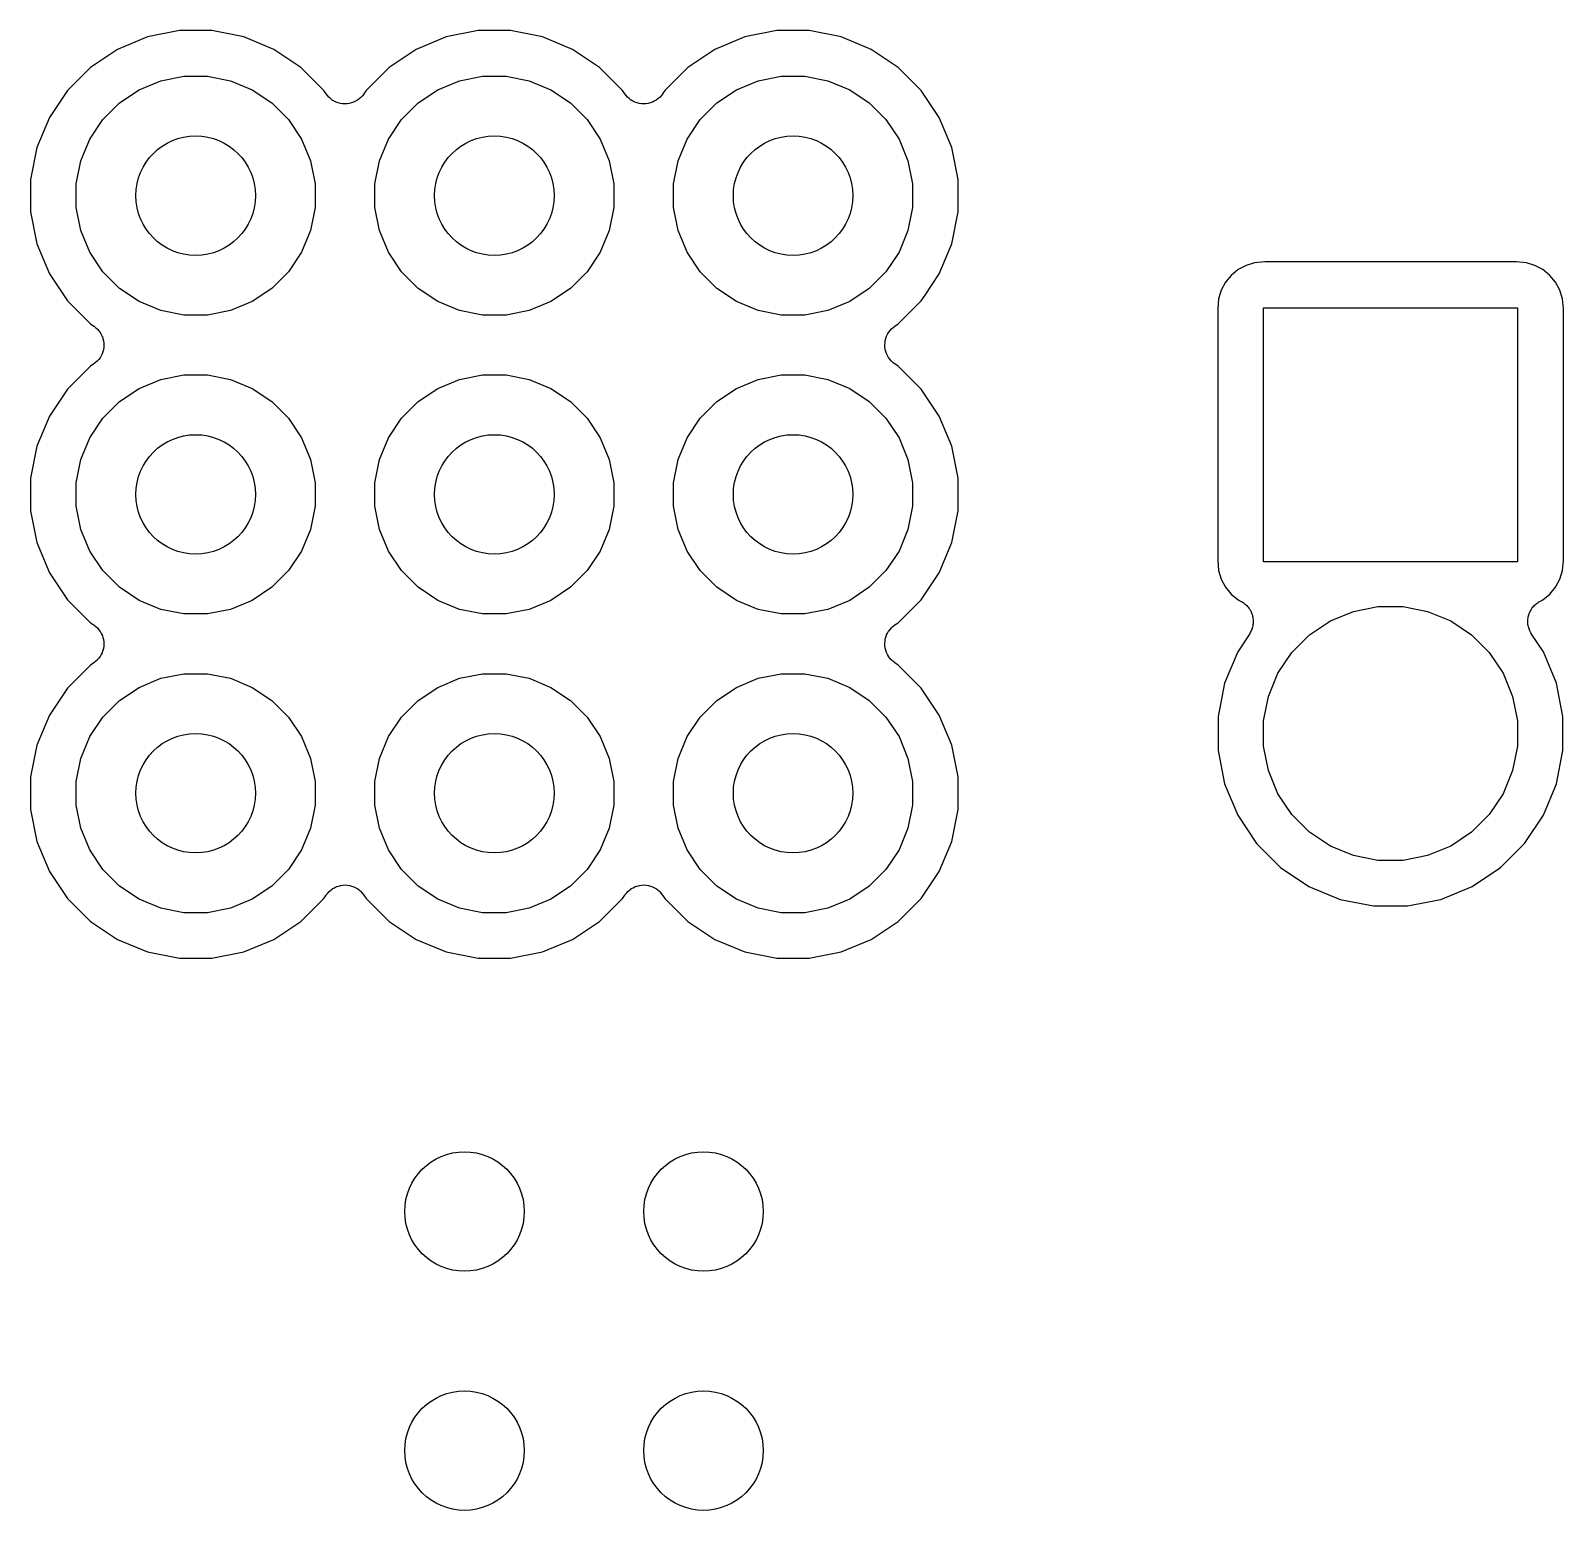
# Model space of a CAD drawing. Extents: x 0.48 to 2.43, y -7.79 to -4.85.
# Drawn here: x 0.9783 to 1.1803, y -6.6811 to -6.4861 of the extents above; entities that cross this region are included whole.
import ezdxf

# ---------------------------------------------------------------- set-up
doc = ezdxf.new("R2010")
doc.units = 0
doc.header["$MEASUREMENT"] = 0
doc.layers.add('BLACK', color=7, linetype='CONTINUOUS')

msp = doc.modelspace()

# ---------------------------------------------------------------- linework, layer by layer
at = {"layer": 'BLACK', "linetype": 'CONTINUOUS'}
for p, q in [((0.997858, -6.48613), (0.993656, -6.48696)), ((1.00214, -6.48613), (0.997858, -6.48613)), ((1.00634, -6.48696), (1.00214, -6.48613)), ((1.03723, -6.48613), (1.03303, -6.48696)), ((1.04151, -6.48613), (1.03723, -6.48613)), ((1.04571, -6.48696), (1.04151, -6.48613)), ((1.0766, -6.48613), (1.0724, -6.48696)), ((1.08088, -6.48613), (1.0766, -6.48613)), ((1.08508, -6.48696), (1.08088, -6.48613)), ((0.993656, -6.48696), (0.989698, -6.4886)), ((1.0103, -6.4886), (1.00634, -6.48696)), ((1.03303, -6.48696), (1.02907, -6.4886)), ((1.04967, -6.4886), (1.04571, -6.48696)), ((1.0724, -6.48696), (1.06844, -6.4886)), ((1.08904, -6.4886), (1.08508, -6.48696)), ((0.989698, -6.4886), (0.986136, -6.49098)), ((1.01386, -6.49098), (1.0103, -6.4886)), ((1.02907, -6.4886), (1.02551, -6.49098)), ((1.05323, -6.49098), (1.04967, -6.4886)), ((1.06844, -6.4886), (1.06488, -6.49098)), ((1.0926, -6.49098), (1.08904, -6.4886)), ((0.986136, -6.49098), (0.983107, -6.49401)), ((0.995406, -6.49273), (0.998449, -6.49213)), ((0.998449, -6.49213), (1.00155, -6.49213)), ((1.00155, -6.49213), (1.00459, -6.49273)), ((1.01689, -6.49401), (1.01386, -6.49098)), ((1.02551, -6.49098), (1.02248, -6.49401)), ((1.03478, -6.49273), (1.03782, -6.49213)), ((1.03782, -6.49213), (1.04092, -6.49213)), ((1.04092, -6.49213), (1.04396, -6.49273)), ((1.05626, -6.49401), (1.05323, -6.49098)), ((1.06488, -6.49098), (1.06185, -6.49401)), ((1.07415, -6.49273), (1.07719, -6.49213)), ((1.07719, -6.49213), (1.08029, -6.49213)), ((1.08029, -6.49213), (1.08333, -6.49273)), ((1.09563, -6.49401), (1.0926, -6.49098)), ((0.983107, -6.49401), (0.980727, -6.49757)), ((0.989961, -6.49564), (0.992541, -6.49392)), ((0.992541, -6.49392), (0.995406, -6.49273)), ((1.00459, -6.49273), (1.00746, -6.49392)), ((1.00746, -6.49392), (1.01004, -6.49564)), ((1.01719, -6.49446), (1.01689, -6.49401)), ((1.01737, -6.49468), (1.01719, -6.49446)), ((1.02216, -6.49449), (1.02197, -6.49472)), ((1.02218, -6.49446), (1.02216, -6.49448)), ((1.02216, -6.49448), (1.02216, -6.49448)), ((1.02216, -6.49448), (1.02216, -6.49448)), ((1.02216, -6.49448), (1.02216, -6.49449)), ((1.02248, -6.49401), (1.02218, -6.49446)), ((1.02933, -6.49564), (1.03191, -6.49392)), ((1.03191, -6.49392), (1.03478, -6.49273)), ((1.04396, -6.49273), (1.04683, -6.49392)), ((1.04683, -6.49392), (1.04941, -6.49564)), ((1.05656, -6.49446), (1.05626, -6.49401)), ((1.05674, -6.49468), (1.05656, -6.49446)), ((1.06153, -6.49449), (1.06134, -6.49472)), ((1.06155, -6.49446), (1.06153, -6.49448)), ((1.06153, -6.49448), (1.06153, -6.49448)), ((1.06153, -6.49448), (1.06153, -6.49448)), ((1.06153, -6.49448), (1.06153, -6.49449)), ((1.06185, -6.49401), (1.06155, -6.49446)), ((1.0687, -6.49564), (1.07128, -6.49392)), ((1.07128, -6.49392), (1.07415, -6.49273)), ((1.08333, -6.49273), (1.0862, -6.49392)), ((1.0862, -6.49392), (1.08878, -6.49564)), ((1.09801, -6.49757), (1.09563, -6.49401)), ((0.987768, -6.49784), (0.989961, -6.49564)), ((1.01004, -6.49564), (1.01223, -6.49784)), ((1.01755, -6.4949), (1.01737, -6.49468)), ((1.01756, -6.4949), (1.01755, -6.4949)), ((1.01756, -6.49491), (1.01756, -6.4949)), ((1.01778, -6.49509), (1.01756, -6.49491)), ((1.018, -6.49527), (1.01778, -6.49509)), ((1.01801, -6.49528), (1.018, -6.49527)), ((1.01826, -6.49541), (1.01801, -6.49528)), ((1.01801, -6.49528), (1.01801, -6.49528)), ((1.01852, -6.49555), (1.01826, -6.49541)), ((1.01853, -6.49556), (1.01852, -6.49555)), ((1.01852, -6.49555), (1.01852, -6.49555)), ((1.0188, -6.49564), (1.01853, -6.49556)), ((1.01907, -6.49573), (1.0188, -6.49564)), ((1.01908, -6.49573), (1.01907, -6.49573)), ((1.01909, -6.49573), (1.01908, -6.49573)), ((1.01937, -6.49576), (1.01909, -6.49573)), ((1.01966, -6.49579), (1.01937, -6.49576)), ((1.01967, -6.49579), (1.01966, -6.49579)), ((1.01966, -6.49579), (1.01966, -6.49579)), ((1.01996, -6.49576), (1.01967, -6.49579)), ((1.02024, -6.49574), (1.01996, -6.49576)), ((1.02025, -6.49574), (1.02024, -6.49574)), ((1.02053, -6.49565), (1.02025, -6.49573)), ((1.02025, -6.49573), (1.02025, -6.49574)), ((1.0208, -6.49557), (1.02053, -6.49565)), ((1.02081, -6.49557), (1.0208, -6.49557)), ((1.02082, -6.49557), (1.02081, -6.49557)), ((1.02107, -6.49544), (1.02082, -6.49557)), ((1.02132, -6.4953), (1.02107, -6.49544)), ((1.02133, -6.4953), (1.02132, -6.4953)), ((1.02155, -6.49512), (1.02133, -6.4953)), ((1.02133, -6.4953), (1.02133, -6.4953)), ((1.02178, -6.49494), (1.02155, -6.49512)), ((1.02179, -6.49493), (1.02178, -6.49493)), ((1.02178, -6.49493), (1.02178, -6.49494)), ((1.02197, -6.49472), (1.02179, -6.49493)), ((1.02714, -6.49784), (1.02933, -6.49564)), ((1.04941, -6.49564), (1.0516, -6.49784)), ((1.05692, -6.4949), (1.05674, -6.49468)), ((1.05693, -6.4949), (1.05692, -6.4949)), ((1.05693, -6.49491), (1.05693, -6.4949)), ((1.05715, -6.49509), (1.05693, -6.49491)), ((1.05737, -6.49527), (1.05715, -6.49509)), ((1.05738, -6.49528), (1.05737, -6.49527)), ((1.05763, -6.49541), (1.05738, -6.49528)), ((1.05738, -6.49528), (1.05738, -6.49528)), ((1.05789, -6.49555), (1.05763, -6.49541)), ((1.0579, -6.49556), (1.05789, -6.49555)), ((1.05789, -6.49555), (1.05789, -6.49555)), ((1.05817, -6.49564), (1.0579, -6.49556)), ((1.05844, -6.49573), (1.05817, -6.49564)), ((1.05845, -6.49573), (1.05844, -6.49573)), ((1.05846, -6.49573), (1.05845, -6.49573)), ((1.05874, -6.49576), (1.05846, -6.49573)), ((1.05903, -6.49579), (1.05874, -6.49576)), ((1.05904, -6.49579), (1.05903, -6.49579)), ((1.05903, -6.49579), (1.05903, -6.49579)), ((1.05933, -6.49576), (1.05904, -6.49579)), ((1.05961, -6.49574), (1.05933, -6.49576)), ((1.05962, -6.49574), (1.05961, -6.49574)), ((1.0599, -6.49565), (1.05962, -6.49573)), ((1.05962, -6.49573), (1.05962, -6.49574)), ((1.06017, -6.49557), (1.0599, -6.49565)), ((1.06018, -6.49557), (1.06017, -6.49557)), ((1.06019, -6.49557), (1.06018, -6.49557)), ((1.06044, -6.49544), (1.06019, -6.49557)), ((1.06069, -6.4953), (1.06044, -6.49544)), ((1.0607, -6.4953), (1.06069, -6.4953)), ((1.06092, -6.49512), (1.0607, -6.4953)), ((1.0607, -6.4953), (1.0607, -6.4953)), ((1.06115, -6.49494), (1.06092, -6.49512)), ((1.06116, -6.49493), (1.06115, -6.49493)), ((1.06115, -6.49493), (1.06115, -6.49494)), ((1.06134, -6.49472), (1.06116, -6.49493)), ((1.06651, -6.49784), (1.0687, -6.49564)), ((1.08878, -6.49564), (1.09097, -6.49784)), ((0.980727, -6.49757), (0.979088, -6.50153)), ((0.986044, -6.50041), (0.987768, -6.49784)), ((1.01223, -6.49784), (1.01396, -6.50041)), ((1.02541, -6.50041), (1.02714, -6.49784)), ((1.0516, -6.49784), (1.05333, -6.50041)), ((1.06478, -6.50041), (1.06651, -6.49784)), ((1.09097, -6.49784), (1.0927, -6.50041)), ((1.09965, -6.50153), (1.09801, -6.49757)), ((0.984857, -6.50328), (0.986044, -6.50041)), ((1.01396, -6.50041), (1.01514, -6.50328)), ((1.02423, -6.50328), (1.02541, -6.50041)), ((1.05333, -6.50041), (1.05451, -6.50328)), ((1.0636, -6.50328), (1.06478, -6.50041)), ((1.0927, -6.50041), (1.09388, -6.50328)), ((0.979088, -6.50153), (0.978252, -6.50573)), ((1.10049, -6.50573), (1.09965, -6.50153)), ((0.984252, -6.50632), (0.984857, -6.50328)), ((1.01514, -6.50328), (1.01575, -6.50632)), ((1.02362, -6.50632), (1.02423, -6.50328)), ((1.05451, -6.50328), (1.05512, -6.50632)), ((1.06299, -6.50632), (1.0636, -6.50328)), ((1.09388, -6.50328), (1.09449, -6.50632)), ((0.978252, -6.50573), (0.978252, -6.51002)), ((0.984252, -6.50943), (0.984252, -6.50632)), ((1.01575, -6.50632), (1.01575, -6.50943)), ((1.02362, -6.50943), (1.02362, -6.50632)), ((1.05512, -6.50632), (1.05512, -6.50943)), ((1.06299, -6.50943), (1.06299, -6.50632)), ((1.09449, -6.50632), (1.09449, -6.50943)), ((1.10049, -6.51002), (1.10049, -6.50573)), ((0.978252, -6.51002), (0.979088, -6.51422)), ((0.984857, -6.51247), (0.984252, -6.50943)), ((1.01575, -6.50943), (1.01514, -6.51247)), ((1.02423, -6.51247), (1.02362, -6.50943)), ((1.05512, -6.50943), (1.05451, -6.51247)), ((1.0636, -6.51247), (1.06299, -6.50943)), ((1.09449, -6.50943), (1.09388, -6.51247)), ((1.09965, -6.51422), (1.10049, -6.51002)), ((0.986044, -6.51533), (0.984857, -6.51247)), ((1.01514, -6.51247), (1.01396, -6.51533)), ((1.02541, -6.51533), (1.02423, -6.51247)), ((1.05451, -6.51247), (1.05333, -6.51533)), ((1.06478, -6.51533), (1.0636, -6.51247)), ((1.09388, -6.51247), (1.0927, -6.51533)), ((0.979088, -6.51422), (0.980727, -6.51818)), ((1.09801, -6.51818), (1.09965, -6.51422)), ((0.987768, -6.51791), (0.986044, -6.51533)), ((1.01396, -6.51533), (1.01223, -6.51791)), ((1.02714, -6.51791), (1.02541, -6.51533)), ((1.05333, -6.51533), (1.0516, -6.51791)), ((1.06651, -6.51791), (1.06478, -6.51533)), ((1.0927, -6.51533), (1.09097, -6.51791)), ((1.13957, -6.51672), (1.13844, -6.51707)), ((1.1409, -6.51659), (1.13957, -6.51672)), ((1.17407, -6.51659), (1.1409, -6.51659)), ((1.17539, -6.51672), (1.17407, -6.51659)), ((1.17652, -6.51707), (1.17539, -6.51672)), ((0.980727, -6.51818), (0.983107, -6.52174)), ((0.989961, -6.52011), (0.987768, -6.51791)), ((1.01223, -6.51791), (1.01004, -6.52011)), ((1.02933, -6.52011), (1.02714, -6.51791)), ((1.0516, -6.51791), (1.04941, -6.52011)), ((1.0687, -6.52011), (1.06651, -6.51791)), ((1.09097, -6.51791), (1.08878, -6.52011)), ((1.09615, -6.52097), (1.09801, -6.51818)), ((1.13648, -6.51837), (1.13573, -6.51929)), ((1.1374, -6.51762), (1.13648, -6.51837)), ((1.13844, -6.51707), (1.1374, -6.51762)), ((1.17756, -6.51762), (1.17652, -6.51707)), ((1.17848, -6.51837), (1.17756, -6.51762)), ((1.17923, -6.51929), (1.17848, -6.51837)), ((0.992541, -6.52183), (0.989961, -6.52011)), ((1.01004, -6.52011), (1.00746, -6.52183)), ((1.03191, -6.52183), (1.02933, -6.52011)), ((1.04941, -6.52011), (1.04683, -6.52183)), ((1.07128, -6.52183), (1.0687, -6.52011)), ((1.08878, -6.52011), (1.0862, -6.52183)), ((1.13518, -6.52033), (1.13483, -6.52146)), ((1.13573, -6.51929), (1.13518, -6.52033)), ((1.17978, -6.52033), (1.17923, -6.51929)), ((1.18013, -6.52146), (1.17978, -6.52033)), ((0.983107, -6.52174), (0.986136, -6.52477)), ((0.995406, -6.52302), (0.992541, -6.52183)), ((1.00746, -6.52183), (1.00459, -6.52302)), ((1.03478, -6.52302), (1.03191, -6.52183)), ((1.04683, -6.52183), (1.04396, -6.52302)), ((1.07415, -6.52302), (1.07128, -6.52183)), ((1.0862, -6.52183), (1.08333, -6.52302)), ((1.0926, -6.52477), (1.09563, -6.52174)), ((1.09563, -6.52174), (1.09614, -6.52097)), ((1.09614, -6.52097), (1.09615, -6.52097)), ((1.13483, -6.52146), (1.1347, -6.52279)), ((1.1347, -6.52279), (1.1347, -6.55595)), ((1.14075, -6.5561), (1.14075, -6.52264)), ((1.14075, -6.52264), (1.17421, -6.52264)), ((1.17421, -6.52264), (1.17421, -6.5561)), ((1.18026, -6.52279), (1.18013, -6.52146)), ((1.18026, -6.55595), (1.18026, -6.52279)), ((0.986136, -6.52477), (0.986582, -6.52506)), ((0.998449, -6.52362), (0.995406, -6.52302)), ((1.00155, -6.52362), (0.998449, -6.52362)), ((1.00459, -6.52302), (1.00155, -6.52362)), ((1.03782, -6.52362), (1.03478, -6.52302)), ((1.04092, -6.52362), (1.03782, -6.52362)), ((1.04396, -6.52302), (1.04092, -6.52362)), ((1.07719, -6.52362), (1.07415, -6.52302)), ((1.08029, -6.52362), (1.07719, -6.52362)), ((1.08333, -6.52302), (1.08029, -6.52362)), ((1.09216, -6.52506), (1.0926, -6.52477)), ((0.986582, -6.52506), (0.986603, -6.52508)), ((0.986603, -6.52508), (0.986604, -6.52508)), ((0.986604, -6.52508), (0.986604, -6.52508)), ((0.986604, -6.52508), (0.986617, -6.52509)), ((0.986617, -6.52509), (0.98684, -6.52528)), ((0.98684, -6.52528), (0.987053, -6.52545)), ((0.987053, -6.52545), (0.987058, -6.52546)), ((0.987058, -6.52546), (0.987064, -6.52547)), ((0.987064, -6.52547), (0.987246, -6.52569)), ((0.987246, -6.52569), (0.987421, -6.52591)), ((0.987421, -6.52591), (0.987425, -6.52592)), ((0.987425, -6.52592), (0.98743, -6.52592)), ((0.98743, -6.52592), (0.987561, -6.52618)), ((0.987561, -6.52618), (0.987694, -6.52643)), ((0.987694, -6.52643), (0.987696, -6.52644)), ((0.987696, -6.52644), (0.9877, -6.52644)), ((0.9877, -6.52644), (0.987779, -6.52672)), ((0.987779, -6.52672), (0.987861, -6.52699)), ((1.09089, -6.52695), (1.09097, -6.52668)), ((1.09097, -6.52668), (1.09106, -6.5264)), ((1.09106, -6.52639), (1.0912, -6.52614)), ((1.09106, -6.5264), (1.09106, -6.52639)), ((1.09106, -6.5264), (1.09106, -6.5264)), ((1.0912, -6.52614), (1.09133, -6.52589)), ((1.09133, -6.52589), (1.09134, -6.52588)), ((1.09134, -6.52587), (1.09153, -6.52565)), ((1.09134, -6.52588), (1.09134, -6.52587)), ((1.09153, -6.52565), (1.09171, -6.52544)), ((1.09171, -6.52543), (1.09172, -6.52542)), ((1.09171, -6.52544), (1.09171, -6.52543)), ((1.09172, -6.52542), (1.09194, -6.52524)), ((1.09194, -6.52524), (1.09216, -6.52506)), ((0.987678, -6.52873), (0.987544, -6.52897)), ((0.98768, -6.52872), (0.987678, -6.52873)), ((0.987684, -6.52871), (0.98768, -6.52872)), ((0.98777, -6.52843), (0.987684, -6.52871)), ((0.987853, -6.52817), (0.98777, -6.52843)), ((0.987856, -6.52815), (0.987853, -6.52816)), ((0.987853, -6.52816), (0.987853, -6.52817)), ((0.987885, -6.52787), (0.987856, -6.52815)), ((0.987861, -6.52699), (0.987862, -6.527)), ((0.987862, -6.527), (0.987864, -6.527)), ((0.987864, -6.527), (0.987889, -6.52729)), ((0.987915, -6.52759), (0.987885, -6.52787)), ((0.987889, -6.52729), (0.987915, -6.52757)), ((0.987915, -6.52757), (0.987915, -6.52758)), ((0.987915, -6.52758), (0.987915, -6.52759)), ((1.09082, -6.52753), (1.09086, -6.52725)), ((1.09083, -6.52754), (1.09082, -6.52753)), ((1.09082, -6.52755), (1.09083, -6.52754)), ((1.09085, -6.52783), (1.09082, -6.52755)), ((1.09088, -6.52811), (1.09085, -6.52783)), ((1.09086, -6.52725), (1.09088, -6.52696)), ((1.09088, -6.52696), (1.09089, -6.52696)), ((1.09088, -6.52812), (1.09088, -6.52811)), ((1.09088, -6.52813), (1.09088, -6.52812)), ((1.09096, -6.52841), (1.09088, -6.52813)), ((1.09089, -6.52696), (1.09089, -6.52695)), ((1.09104, -6.52868), (1.09096, -6.52841)), ((1.09105, -6.52869), (1.09104, -6.52868)), ((1.09104, -6.52868), (1.09104, -6.52868)), ((1.09118, -6.52895), (1.09105, -6.52869)), ((0.986136, -6.53035), (0.983107, -6.53338)), ((0.986582, -6.53005), (0.986136, -6.53035)), ((0.986805, -6.52987), (0.986582, -6.53005)), ((0.987024, -6.52969), (0.986805, -6.52987)), ((0.987029, -6.52969), (0.987024, -6.52969)), ((0.987035, -6.52968), (0.987029, -6.52969)), ((0.987218, -6.52946), (0.987035, -6.52968)), ((0.987398, -6.52924), (0.987218, -6.52946)), ((0.987402, -6.52924), (0.987398, -6.52924)), ((0.987407, -6.52923), (0.987402, -6.52924)), ((0.987544, -6.52897), (0.987407, -6.52923)), ((1.09131, -6.5292), (1.09118, -6.52895)), ((1.09132, -6.5292), (1.09131, -6.5292)), ((1.09132, -6.52921), (1.09132, -6.5292)), ((1.0915, -6.52943), (1.09132, -6.52921)), ((1.09168, -6.52965), (1.0915, -6.52943)), ((1.09168, -6.52966), (1.09168, -6.52965)), ((1.09169, -6.52966), (1.09168, -6.52966)), ((1.0919, -6.52984), (1.09169, -6.52966)), ((1.09212, -6.53003), (1.0919, -6.52984)), ((1.09214, -6.53004), (1.09212, -6.53003)), ((1.09216, -6.53005), (1.09214, -6.53004)), ((1.09214, -6.53004), (1.09214, -6.53004)), ((1.09214, -6.53004), (1.09214, -6.53004)), ((1.0926, -6.53035), (1.09216, -6.53005)), ((1.09563, -6.53338), (1.0926, -6.53035)), ((0.992541, -6.53329), (0.995406, -6.5321)), ((0.995406, -6.5321), (0.998449, -6.5315)), ((0.998449, -6.5315), (1.00155, -6.5315)), ((1.00155, -6.5315), (1.00459, -6.5321)), ((1.00459, -6.5321), (1.00746, -6.53329)), ((1.03191, -6.53329), (1.03478, -6.5321)), ((1.03478, -6.5321), (1.03782, -6.5315)), ((1.03782, -6.5315), (1.04092, -6.5315)), ((1.04092, -6.5315), (1.04396, -6.5321)), ((1.04396, -6.5321), (1.04683, -6.53329)), ((1.07128, -6.53329), (1.07415, -6.5321)), ((1.07415, -6.5321), (1.07719, -6.5315)), ((1.07719, -6.5315), (1.08029, -6.5315)), ((1.08029, -6.5315), (1.08333, -6.5321)), ((1.08333, -6.5321), (1.0862, -6.53329)), ((0.983107, -6.53338), (0.980727, -6.53694)), ((0.989961, -6.53501), (0.992541, -6.53329)), ((1.00746, -6.53329), (1.01004, -6.53501)), ((1.02933, -6.53501), (1.03191, -6.53329)), ((1.04683, -6.53329), (1.04941, -6.53501)), ((1.0687, -6.53501), (1.07128, -6.53329)), ((1.0862, -6.53329), (1.08878, -6.53501)), ((1.09801, -6.53694), (1.09563, -6.53338)), ((0.980727, -6.53694), (0.979088, -6.5409)), ((0.987768, -6.53721), (0.989961, -6.53501)), ((1.01004, -6.53501), (1.01223, -6.53721)), ((1.02714, -6.53721), (1.02933, -6.53501)), ((1.04941, -6.53501), (1.0516, -6.53721)), ((1.06651, -6.53721), (1.0687, -6.53501)), ((1.08878, -6.53501), (1.09097, -6.53721)), ((1.09965, -6.5409), (1.09801, -6.53694)), ((0.986044, -6.53978), (0.987768, -6.53721)), ((1.01223, -6.53721), (1.01396, -6.53978)), ((1.02541, -6.53978), (1.02714, -6.53721)), ((1.0516, -6.53721), (1.05333, -6.53978)), ((1.06478, -6.53978), (1.06651, -6.53721)), ((1.09097, -6.53721), (1.0927, -6.53978)), ((0.979088, -6.5409), (0.978252, -6.5451)), ((0.984857, -6.54265), (0.986044, -6.53978)), ((1.01396, -6.53978), (1.01514, -6.54265)), ((1.02423, -6.54265), (1.02541, -6.53978)), ((1.05333, -6.53978), (1.05451, -6.54265)), ((1.0636, -6.54265), (1.06478, -6.53978)), ((1.0927, -6.53978), (1.09388, -6.54265)), ((1.10049, -6.5451), (1.09965, -6.5409)), ((0.984252, -6.54569), (0.984857, -6.54265)), ((1.01514, -6.54265), (1.01575, -6.54569)), ((1.02362, -6.54569), (1.02423, -6.54265)), ((1.05451, -6.54265), (1.05512, -6.54569)), ((1.06299, -6.54569), (1.0636, -6.54265)), ((1.09388, -6.54265), (1.09449, -6.54569)), ((0.978252, -6.5451), (0.978252, -6.54939)), ((0.984252, -6.5488), (0.984252, -6.54569)), ((1.01575, -6.54569), (1.01575, -6.5488)), ((1.02362, -6.5488), (1.02362, -6.54569)), ((1.05512, -6.54569), (1.05512, -6.5488)), ((1.06299, -6.5488), (1.06299, -6.54569)), ((1.09449, -6.54569), (1.09449, -6.5488)), ((1.10049, -6.54939), (1.10049, -6.5451)), ((0.984857, -6.55184), (0.984252, -6.5488)), ((1.01575, -6.5488), (1.01514, -6.55184)), ((1.02423, -6.55184), (1.02362, -6.5488)), ((1.05512, -6.5488), (1.05451, -6.55184)), ((1.0636, -6.55184), (1.06299, -6.5488)), ((1.09449, -6.5488), (1.09388, -6.55184)), ((0.978252, -6.54939), (0.979088, -6.55359)), ((1.09965, -6.55359), (1.10049, -6.54939)), ((0.986044, -6.5547), (0.984857, -6.55184)), ((1.01514, -6.55184), (1.01396, -6.5547)), ((1.02541, -6.5547), (1.02423, -6.55184)), ((1.05451, -6.55184), (1.05333, -6.5547)), ((1.06478, -6.5547), (1.0636, -6.55184)), ((1.09388, -6.55184), (1.0927, -6.5547)), ((0.979088, -6.55359), (0.980727, -6.55755)), ((0.987768, -6.55728), (0.986044, -6.5547)), ((1.01396, -6.5547), (1.01223, -6.55728)), ((1.02714, -6.55728), (1.02541, -6.5547)), ((1.05333, -6.5547), (1.0516, -6.55728)), ((1.06651, -6.55728), (1.06478, -6.5547)), ((1.0927, -6.5547), (1.09097, -6.55728)), ((1.09801, -6.55755), (1.09965, -6.55359)), ((1.1347, -6.55595), (1.13483, -6.55728)), ((1.17421, -6.5561), (1.14075, -6.5561)), ((1.18013, -6.55728), (1.18026, -6.55595)), ((0.980727, -6.55755), (0.983107, -6.56111)), ((0.989961, -6.55948), (0.987768, -6.55728)), ((1.01223, -6.55728), (1.01004, -6.55948)), ((1.02933, -6.55948), (1.02714, -6.55728)), ((1.0516, -6.55728), (1.04941, -6.55948)), ((1.0687, -6.55948), (1.06651, -6.55728)), ((1.09097, -6.55728), (1.08878, -6.55948)), ((1.09563, -6.56111), (1.09801, -6.55755)), ((1.13483, -6.55728), (1.13518, -6.55841)), ((1.13518, -6.55841), (1.13573, -6.55945)), ((1.17923, -6.55945), (1.17978, -6.55841)), ((1.17978, -6.55841), (1.18013, -6.55728)), ((0.983107, -6.56111), (0.986136, -6.56414)), ((0.992541, -6.5612), (0.989961, -6.55948)), ((0.995406, -6.56239), (0.992541, -6.5612)), ((1.00746, -6.5612), (1.00459, -6.56239)), ((1.01004, -6.55948), (1.00746, -6.5612)), ((1.03191, -6.5612), (1.02933, -6.55948)), ((1.03478, -6.56239), (1.03191, -6.5612)), ((1.04683, -6.5612), (1.04396, -6.56239)), ((1.04941, -6.55948), (1.04683, -6.5612)), ((1.07128, -6.5612), (1.0687, -6.55948)), ((1.07415, -6.56239), (1.07128, -6.5612)), ((1.0862, -6.5612), (1.08333, -6.56239)), ((1.08878, -6.55948), (1.0862, -6.5612)), ((1.0926, -6.56414), (1.09563, -6.56111)), ((1.13573, -6.55945), (1.13648, -6.56037)), ((1.13648, -6.56037), (1.1374, -6.56112)), ((1.1374, -6.56112), (1.13781, -6.56133)), ((1.17715, -6.56133), (1.17756, -6.56112)), ((1.17756, -6.56112), (1.17848, -6.56037)), ((1.17848, -6.56037), (1.17923, -6.55945)), ((0.998449, -6.56299), (0.995406, -6.56239)), ((1.00155, -6.56299), (0.998449, -6.56299)), ((1.00459, -6.56239), (1.00155, -6.56299)), ((1.03782, -6.56299), (1.03478, -6.56239)), ((1.04092, -6.56299), (1.03782, -6.56299)), ((1.04396, -6.56239), (1.04092, -6.56299)), ((1.07719, -6.56299), (1.07415, -6.56239)), ((1.08029, -6.56299), (1.07719, -6.56299)), ((1.08333, -6.56239), (1.08029, -6.56299)), ((1.13781, -6.56133), (1.13785, -6.56135)), ((1.13785, -6.56135), (1.13796, -6.56143)), ((1.13796, -6.56143), (1.13808, -6.5615)), ((1.13808, -6.5615), (1.1382, -6.5616)), ((1.1382, -6.5616), (1.13833, -6.56169)), ((1.13833, -6.56169), (1.13842, -6.56178)), ((1.13842, -6.56178), (1.13853, -6.56187)), ((1.13853, -6.56187), (1.13863, -6.56199)), ((1.13863, -6.56199), (1.13874, -6.56211)), ((1.13874, -6.56211), (1.13881, -6.56222)), ((1.13881, -6.56222), (1.1389, -6.56233)), ((1.1389, -6.56233), (1.13897, -6.56247)), ((1.13897, -6.56247), (1.13906, -6.5626)), ((1.13906, -6.5626), (1.13911, -6.56272)), ((1.13911, -6.56272), (1.13917, -6.56284)), ((1.13917, -6.56284), (1.13922, -6.56299)), ((1.13922, -6.56299), (1.13927, -6.56314)), ((1.13927, -6.56314), (1.1393, -6.56327)), ((1.14955, -6.56391), (1.1526, -6.56265)), ((1.1526, -6.56265), (1.15583, -6.56201)), ((1.15583, -6.56201), (1.15913, -6.56201)), ((1.15913, -6.56201), (1.16236, -6.56265)), ((1.16236, -6.56265), (1.16541, -6.56391)), ((1.17563, -6.56336), (1.17567, -6.56323)), ((1.17567, -6.56323), (1.1757, -6.5631)), ((1.1757, -6.5631), (1.17576, -6.56296)), ((1.17576, -6.56296), (1.17581, -6.56281)), ((1.17581, -6.56281), (1.17587, -6.56269)), ((1.17587, -6.56269), (1.17592, -6.56256)), ((1.17592, -6.56256), (1.17601, -6.56243)), ((1.17601, -6.56243), (1.17609, -6.56229)), ((1.17609, -6.56229), (1.17617, -6.56219)), ((1.17617, -6.56219), (1.17625, -6.56207)), ((1.17625, -6.56207), (1.17636, -6.56196)), ((1.17636, -6.56196), (1.17646, -6.56184)), ((1.17646, -6.56184), (1.17657, -6.56176)), ((1.17657, -6.56176), (1.17666, -6.56166)), ((1.17666, -6.56166), (1.1768, -6.56157)), ((1.1768, -6.56157), (1.17692, -6.56147)), ((1.17692, -6.56147), (1.17704, -6.56141)), ((1.17704, -6.56141), (1.17715, -6.56133)), ((0.986136, -6.56414), (0.986582, -6.56443)), ((0.986582, -6.56443), (0.986603, -6.56445)), ((0.986603, -6.56445), (0.986604, -6.56445)), ((0.986604, -6.56445), (0.986604, -6.56445)), ((0.986604, -6.56445), (0.986617, -6.56446)), ((0.986617, -6.56446), (0.986841, -6.56465)), ((0.986841, -6.56465), (0.987053, -6.56482)), ((0.987053, -6.56482), (0.987058, -6.56483)), ((0.987058, -6.56483), (0.987064, -6.56484)), ((0.987064, -6.56484), (0.987246, -6.56506)), ((0.987246, -6.56506), (0.987421, -6.56528)), ((1.0912, -6.56551), (1.09133, -6.56526)), ((1.09133, -6.56526), (1.09134, -6.56525)), ((1.09134, -6.56525), (1.09153, -6.56502)), ((1.09134, -6.56525), (1.09134, -6.56525)), ((1.09153, -6.56502), (1.09171, -6.56481)), ((1.09171, -6.5648), (1.09172, -6.56479)), ((1.09171, -6.56481), (1.09171, -6.5648)), ((1.09172, -6.56479), (1.09194, -6.56461)), ((1.09194, -6.56461), (1.09216, -6.56443)), ((1.09216, -6.56443), (1.0926, -6.56414)), ((1.13917, -6.56513), (1.13909, -6.56527)), ((1.13921, -6.565), (1.13917, -6.56513)), ((1.13926, -6.56487), (1.13921, -6.565)), ((1.13929, -6.56472), (1.13926, -6.56487)), ((1.13934, -6.56457), (1.13929, -6.56472)), ((1.1393, -6.56327), (1.13934, -6.56341)), ((1.13934, -6.56341), (1.13935, -6.56356)), ((1.13935, -6.56443), (1.13934, -6.56457)), ((1.13935, -6.56356), (1.13938, -6.56372)), ((1.13938, -6.5643), (1.13935, -6.56443)), ((1.13938, -6.56372), (1.13938, -6.56385)), ((1.13938, -6.56385), (1.13939, -6.56399)), ((1.13939, -6.56399), (1.13938, -6.56414)), ((1.13938, -6.56414), (1.13938, -6.5643)), ((1.14681, -6.56574), (1.14955, -6.56391)), ((1.16541, -6.56391), (1.16815, -6.56574)), ((1.17557, -6.56395), (1.17558, -6.56381)), ((1.17558, -6.5641), (1.17557, -6.56395)), ((1.17558, -6.56367), (1.17561, -6.56352)), ((1.17558, -6.56381), (1.17558, -6.56367)), ((1.17558, -6.56426), (1.17558, -6.5641)), ((1.1756, -6.56439), (1.17558, -6.56426)), ((1.17562, -6.56453), (1.1756, -6.56439)), ((1.17561, -6.56352), (1.17563, -6.56336)), ((1.17566, -6.56468), (1.17562, -6.56453)), ((1.17569, -6.56483), (1.17566, -6.56468)), ((1.17574, -6.56496), (1.17569, -6.56483)), ((1.17578, -6.56509), (1.17574, -6.56496)), ((1.17585, -6.56523), (1.17578, -6.56509)), ((1.17591, -6.56538), (1.17585, -6.56523)), ((0.987421, -6.56528), (0.987425, -6.56529)), ((0.987425, -6.56529), (0.98743, -6.56529)), ((0.98743, -6.56529), (0.987561, -6.56555)), ((0.987561, -6.56555), (0.987694, -6.5658)), ((0.987694, -6.5658), (0.987696, -6.56581)), ((0.987696, -6.56581), (0.9877, -6.56581)), ((0.9877, -6.56581), (0.987779, -6.56609)), ((0.987779, -6.56609), (0.987861, -6.56636)), ((0.987885, -6.56724), (0.987856, -6.56752)), ((0.987861, -6.56636), (0.987862, -6.56637)), ((0.987862, -6.56637), (0.987864, -6.56637)), ((0.987864, -6.56637), (0.987889, -6.56666)), ((0.987915, -6.56696), (0.987885, -6.56724)), ((0.987889, -6.56666), (0.987915, -6.56694)), ((0.987915, -6.56694), (0.987915, -6.56695)), ((0.987915, -6.56695), (0.987915, -6.56696)), ((1.09082, -6.5669), (1.09086, -6.56662)), ((1.09083, -6.56691), (1.09082, -6.5669)), ((1.09082, -6.56692), (1.09083, -6.56691)), ((1.09085, -6.5672), (1.09082, -6.56692)), ((1.09088, -6.56748), (1.09085, -6.5672)), ((1.09086, -6.56662), (1.09088, -6.56633)), ((1.09088, -6.56633), (1.09089, -6.56633)), ((1.09089, -6.56632), (1.09097, -6.56605)), ((1.09089, -6.56633), (1.09089, -6.56632)), ((1.09097, -6.56605), (1.09106, -6.56577)), ((1.09106, -6.56576), (1.0912, -6.56551)), ((1.09106, -6.56577), (1.09106, -6.56576)), ((1.09106, -6.56577), (1.09106, -6.56577)), ((1.13889, -6.56565), (1.13734, -6.56797)), ((1.13895, -6.56553), (1.13889, -6.56565)), ((1.13903, -6.56541), (1.13895, -6.56553)), ((1.13909, -6.56527), (1.13903, -6.56541)), ((1.14448, -6.56807), (1.14681, -6.56574)), ((1.16815, -6.56574), (1.17048, -6.56807)), ((1.17599, -6.56549), (1.17591, -6.56538)), ((1.17605, -6.56561), (1.17599, -6.56549)), ((1.17607, -6.56565), (1.17605, -6.56561)), ((1.17763, -6.56797), (1.17607, -6.56565)), ((0.986805, -6.56924), (0.986582, -6.56942)), ((0.987024, -6.56906), (0.986805, -6.56924)), ((0.987029, -6.56906), (0.987024, -6.56906)), ((0.987035, -6.56905), (0.987029, -6.56906)), ((0.987218, -6.56883), (0.987035, -6.56905)), ((0.987398, -6.56861), (0.987218, -6.56883)), ((0.987402, -6.56861), (0.987398, -6.56861)), ((0.987407, -6.5686), (0.987402, -6.56861)), ((0.987544, -6.56834), (0.987407, -6.5686)), ((0.987678, -6.5681), (0.987544, -6.56834)), ((0.98768, -6.56809), (0.987678, -6.5681)), ((0.987684, -6.56808), (0.98768, -6.56809)), ((0.98777, -6.5678), (0.987684, -6.56808)), ((0.987853, -6.56754), (0.98777, -6.5678)), ((0.987856, -6.56752), (0.987853, -6.56753)), ((0.987853, -6.56753), (0.987853, -6.56754)), ((1.09088, -6.56749), (1.09088, -6.56748)), ((1.09088, -6.5675), (1.09088, -6.56749)), ((1.09096, -6.56778), (1.09088, -6.5675)), ((1.09104, -6.56805), (1.09096, -6.56778)), ((1.09105, -6.56806), (1.09104, -6.56805)), ((1.09104, -6.56805), (1.09104, -6.56805)), ((1.09118, -6.56832), (1.09105, -6.56806)), ((1.09131, -6.56857), (1.09118, -6.56832)), ((1.09132, -6.56857), (1.09131, -6.56857)), ((1.09132, -6.56858), (1.09132, -6.56857)), ((1.0915, -6.5688), (1.09132, -6.56858)), ((1.09168, -6.56902), (1.0915, -6.5688)), ((1.09168, -6.56903), (1.09168, -6.56902)), ((1.09169, -6.56903), (1.09168, -6.56903)), ((1.0919, -6.56921), (1.09169, -6.56903)), ((1.09212, -6.5694), (1.0919, -6.56921)), ((1.13734, -6.56797), (1.13562, -6.57211)), ((1.14265, -6.57081), (1.14448, -6.56807)), ((1.17048, -6.56807), (1.17231, -6.57081)), ((1.17934, -6.57211), (1.17763, -6.56797)), ((0.986136, -6.56972), (0.983107, -6.57275)), ((0.986582, -6.56942), (0.986136, -6.56972)), ((0.995406, -6.57147), (0.998449, -6.57087)), ((0.998449, -6.57087), (1.00155, -6.57087)), ((1.00155, -6.57087), (1.00459, -6.57147)), ((1.03478, -6.57147), (1.03782, -6.57087)), ((1.03782, -6.57087), (1.04092, -6.57087)), ((1.04092, -6.57087), (1.04396, -6.57147)), ((1.07415, -6.57147), (1.07719, -6.57087)), ((1.07719, -6.57087), (1.08029, -6.57087)), ((1.08029, -6.57087), (1.08333, -6.57147)), ((1.09214, -6.56941), (1.09212, -6.5694)), ((1.09216, -6.56942), (1.09214, -6.56941)), ((1.09214, -6.56941), (1.09214, -6.56941)), ((1.09214, -6.56941), (1.09214, -6.56941)), ((1.0926, -6.56972), (1.09216, -6.56942)), ((1.09563, -6.57275), (1.0926, -6.56972)), ((1.14139, -6.57386), (1.14265, -6.57081)), ((1.17231, -6.57081), (1.17357, -6.57386)), ((0.983107, -6.57275), (0.980727, -6.57631)), ((0.989961, -6.57438), (0.992541, -6.57266)), ((0.992541, -6.57266), (0.995406, -6.57147)), ((1.00459, -6.57147), (1.00746, -6.57266)), ((1.00746, -6.57266), (1.01004, -6.57438)), ((1.02933, -6.57438), (1.03191, -6.57266)), ((1.03191, -6.57266), (1.03478, -6.57147)), ((1.04396, -6.57147), (1.04683, -6.57266)), ((1.04683, -6.57266), (1.04941, -6.57438)), ((1.0687, -6.57438), (1.07128, -6.57266)), ((1.07128, -6.57266), (1.07415, -6.57147)), ((1.08333, -6.57147), (1.0862, -6.57266)), ((1.0862, -6.57266), (1.08878, -6.57438)), ((1.09801, -6.57631), (1.09563, -6.57275)), ((1.13562, -6.57211), (1.13475, -6.5765)), ((1.18021, -6.5765), (1.17934, -6.57211)), ((0.987768, -6.57658), (0.989961, -6.57438)), ((1.01004, -6.57438), (1.01223, -6.57658)), ((1.02714, -6.57658), (1.02933, -6.57438)), ((1.04941, -6.57438), (1.0516, -6.57658)), ((1.06651, -6.57658), (1.0687, -6.57438)), ((1.08878, -6.57438), (1.09097, -6.57658)), ((1.14075, -6.57709), (1.14139, -6.57386)), ((1.17357, -6.57386), (1.17421, -6.57709)), ((0.980727, -6.57631), (0.979088, -6.58027)), ((0.986044, -6.57915), (0.987768, -6.57658)), ((1.01223, -6.57658), (1.01396, -6.57915)), ((1.02541, -6.57915), (1.02714, -6.57658)), ((1.0516, -6.57658), (1.05333, -6.57915)), ((1.06478, -6.57915), (1.06651, -6.57658)), ((1.09097, -6.57658), (1.0927, -6.57915)), ((1.09965, -6.58027), (1.09801, -6.57631)), ((1.13475, -6.5765), (1.13475, -6.58098)), ((1.14075, -6.58039), (1.14075, -6.57709)), ((1.17421, -6.57709), (1.17421, -6.58039)), ((1.18021, -6.58098), (1.18021, -6.5765)), ((0.984857, -6.58202), (0.986044, -6.57915)), ((1.01396, -6.57915), (1.01514, -6.58202)), ((1.02423, -6.58202), (1.02541, -6.57915)), ((1.05333, -6.57915), (1.05451, -6.58202)), ((1.0636, -6.58202), (1.06478, -6.57915)), ((1.0927, -6.57915), (1.09388, -6.58202)), ((0.979088, -6.58027), (0.978252, -6.58447)), ((1.10049, -6.58447), (1.09965, -6.58027)), ((1.13475, -6.58098), (1.13562, -6.58537)), ((1.14139, -6.58362), (1.14075, -6.58039)), ((1.17421, -6.58039), (1.17357, -6.58362)), ((1.17934, -6.58537), (1.18021, -6.58098)), ((0.984252, -6.58506), (0.984857, -6.58202)), ((1.01514, -6.58202), (1.01575, -6.58506)), ((1.02362, -6.58506), (1.02423, -6.58202)), ((1.05451, -6.58202), (1.05512, -6.58506)), ((1.06299, -6.58506), (1.0636, -6.58202)), ((1.09388, -6.58202), (1.09449, -6.58506)), ((0.978252, -6.58447), (0.978252, -6.58876)), ((0.984252, -6.58817), (0.984252, -6.58506)), ((1.01575, -6.58506), (1.01575, -6.58817)), ((1.02362, -6.58817), (1.02362, -6.58506)), ((1.05512, -6.58506), (1.05512, -6.58817)), ((1.06299, -6.58817), (1.06299, -6.58506)), ((1.09449, -6.58506), (1.09449, -6.58817)), ((1.10049, -6.58876), (1.10049, -6.58447)), ((1.13562, -6.58537), (1.13734, -6.58951)), ((1.14265, -6.58667), (1.14139, -6.58362)), ((1.17357, -6.58362), (1.17231, -6.58667)), ((1.17763, -6.58951), (1.17934, -6.58537)), ((1.14448, -6.58941), (1.14265, -6.58667)), ((1.17231, -6.58667), (1.17048, -6.58941)), ((0.978252, -6.58876), (0.979088, -6.59296)), ((0.984857, -6.59121), (0.984252, -6.58817)), ((1.01575, -6.58817), (1.01514, -6.59121)), ((1.02423, -6.59121), (1.02362, -6.58817)), ((1.05512, -6.58817), (1.05451, -6.59121)), ((1.0636, -6.59121), (1.06299, -6.58817)), ((1.09449, -6.58817), (1.09388, -6.59121)), ((1.09965, -6.59296), (1.10049, -6.58876)), ((1.14681, -6.59174), (1.14448, -6.58941)), ((1.17048, -6.58941), (1.16815, -6.59174)), ((0.986044, -6.59407), (0.984857, -6.59121)), ((1.01514, -6.59121), (1.01396, -6.59407)), ((1.02541, -6.59407), (1.02423, -6.59121)), ((1.05451, -6.59121), (1.05333, -6.59407)), ((1.06478, -6.59407), (1.0636, -6.59121)), ((1.09388, -6.59121), (1.0927, -6.59407)), ((1.13734, -6.58951), (1.13982, -6.59323)), ((1.17514, -6.59323), (1.17763, -6.58951)), ((0.979088, -6.59296), (0.980727, -6.59692)), ((1.09801, -6.59692), (1.09965, -6.59296)), ((1.13982, -6.59323), (1.14299, -6.5964)), ((1.14955, -6.59357), (1.14681, -6.59174)), ((1.16815, -6.59174), (1.16541, -6.59357)), ((1.17197, -6.5964), (1.17514, -6.59323)), ((0.987768, -6.59665), (0.986044, -6.59407)), ((1.01396, -6.59407), (1.01223, -6.59665)), ((1.02714, -6.59665), (1.02541, -6.59407)), ((1.05333, -6.59407), (1.0516, -6.59665)), ((1.06651, -6.59665), (1.06478, -6.59407)), ((1.0927, -6.59407), (1.09097, -6.59665)), ((1.1526, -6.59483), (1.14955, -6.59357)), ((1.15583, -6.59547), (1.1526, -6.59483)), ((1.15913, -6.59547), (1.15583, -6.59547)), ((1.16236, -6.59483), (1.15913, -6.59547)), ((1.16541, -6.59357), (1.16236, -6.59483)), ((0.980727, -6.59692), (0.983107, -6.60048)), ((0.989961, -6.59885), (0.987768, -6.59665)), ((1.01223, -6.59665), (1.01004, -6.59885)), ((1.02933, -6.59885), (1.02714, -6.59665)), ((1.0516, -6.59665), (1.04941, -6.59885)), ((1.0687, -6.59885), (1.06651, -6.59665)), ((1.09097, -6.59665), (1.08878, -6.59885)), ((1.09563, -6.60048), (1.09801, -6.59692)), ((1.14299, -6.5964), (1.14671, -6.59889)), ((1.16825, -6.59889), (1.17197, -6.5964)), ((0.992541, -6.60057), (0.989961, -6.59885)), ((1.01004, -6.59885), (1.00746, -6.60057)), ((1.0174, -6.59978), (1.01758, -6.59956)), ((1.01758, -6.59956), (1.01759, -6.59956)), ((1.01759, -6.59955), (1.01781, -6.59937)), ((1.01759, -6.59956), (1.01759, -6.59955)), ((1.01781, -6.59937), (1.01804, -6.59919)), ((1.01804, -6.59919), (1.01805, -6.59918)), ((1.01804, -6.59919), (1.01804, -6.59919)), ((1.01805, -6.59918), (1.01829, -6.59906)), ((1.01829, -6.59906), (1.01855, -6.59892)), ((1.01855, -6.59892), (1.01856, -6.59892)), ((1.01856, -6.59892), (1.01857, -6.59891)), ((1.01857, -6.59891), (1.01883, -6.59884)), ((1.01883, -6.59884), (1.01912, -6.59875)), ((1.01912, -6.59875), (1.01912, -6.59875)), ((1.01912, -6.59875), (1.01913, -6.59875)), ((1.01913, -6.59875), (1.01941, -6.59873)), ((1.01941, -6.59873), (1.0197, -6.5987)), ((1.0197, -6.5987), (1.01971, -6.5987)), ((1.01971, -6.5987), (1.01971, -6.5987)), ((1.01971, -6.5987), (1.01999, -6.59873)), ((1.01999, -6.59873), (1.02028, -6.59876)), ((1.02028, -6.59876), (1.02029, -6.59876)), ((1.02029, -6.59876), (1.0203, -6.59876)), ((1.0203, -6.59876), (1.02056, -6.59884)), ((1.02056, -6.59884), (1.02084, -6.59893)), ((1.02084, -6.59893), (1.02085, -6.59893)), ((1.02085, -6.59893), (1.02085, -6.59894)), ((1.02085, -6.59894), (1.0211, -6.59907)), ((1.0211, -6.59907), (1.02136, -6.59921)), ((1.02136, -6.59921), (1.02136, -6.59921)), ((1.02136, -6.59921), (1.02137, -6.59922)), ((1.02137, -6.59922), (1.02159, -6.5994)), ((1.02159, -6.5994), (1.02181, -6.59958)), ((1.02181, -6.59958), (1.02181, -6.59959)), ((1.02181, -6.59959), (1.02182, -6.59959)), ((1.02182, -6.59959), (1.022, -6.59981)), ((1.03191, -6.60057), (1.02933, -6.59885)), ((1.04941, -6.59885), (1.04683, -6.60057)), ((1.05677, -6.59978), (1.05695, -6.59956)), ((1.05695, -6.59956), (1.05696, -6.59956)), ((1.05696, -6.59955), (1.05718, -6.59937)), ((1.05696, -6.59956), (1.05696, -6.59955)), ((1.05718, -6.59937), (1.05741, -6.59919)), ((1.05741, -6.59919), (1.05742, -6.59918)), ((1.05741, -6.59919), (1.05741, -6.59919)), ((1.05742, -6.59918), (1.05766, -6.59906)), ((1.05766, -6.59906), (1.05792, -6.59892)), ((1.05792, -6.59892), (1.05793, -6.59892)), ((1.05793, -6.59892), (1.05794, -6.59891)), ((1.05794, -6.59891), (1.0582, -6.59884)), ((1.0582, -6.59884), (1.05849, -6.59875)), ((1.05849, -6.59875), (1.05849, -6.59875)), ((1.05849, -6.59875), (1.0585, -6.59875)), ((1.0585, -6.59875), (1.05878, -6.59873)), ((1.05878, -6.59873), (1.05907, -6.5987)), ((1.05907, -6.5987), (1.05908, -6.5987)), ((1.05908, -6.5987), (1.05908, -6.5987)), ((1.05908, -6.5987), (1.05936, -6.59873)), ((1.05936, -6.59873), (1.05965, -6.59876)), ((1.05965, -6.59876), (1.05966, -6.59876)), ((1.05966, -6.59876), (1.05967, -6.59876)), ((1.05967, -6.59876), (1.05993, -6.59884)), ((1.05993, -6.59884), (1.06021, -6.59893)), ((1.06021, -6.59893), (1.06022, -6.59893)), ((1.06022, -6.59893), (1.06022, -6.59894)), ((1.06022, -6.59894), (1.06047, -6.59907)), ((1.06047, -6.59907), (1.06073, -6.59921)), ((1.06073, -6.59921), (1.06073, -6.59921)), ((1.06073, -6.59921), (1.06074, -6.59922)), ((1.06074, -6.59922), (1.06096, -6.5994)), ((1.06096, -6.5994), (1.06118, -6.59958)), ((1.06118, -6.59958), (1.06118, -6.59959)), ((1.06118, -6.59959), (1.06119, -6.59959)), ((1.06119, -6.59959), (1.06137, -6.59981)), ((1.07128, -6.60057), (1.0687, -6.59885)), ((1.08878, -6.59885), (1.0862, -6.60057)), ((1.14671, -6.59889), (1.15085, -6.6006)), ((1.16411, -6.6006), (1.16825, -6.59889)), ((0.983107, -6.60048), (0.986136, -6.60351)), ((0.995406, -6.60176), (0.992541, -6.60057)), ((1.00746, -6.60057), (1.00459, -6.60176)), ((1.01386, -6.60351), (1.01689, -6.60048)), ((1.01689, -6.60048), (1.01719, -6.60003)), ((1.01719, -6.60003), (1.01721, -6.60001)), ((1.01721, -6.6), (1.0174, -6.59978)), ((1.01721, -6.60001), (1.01721, -6.6)), ((1.01721, -6.60001), (1.01721, -6.60001)), ((1.01721, -6.60001), (1.01721, -6.60001)), ((1.022, -6.59981), (1.02218, -6.60003)), ((1.02218, -6.60003), (1.02248, -6.60048)), ((1.02248, -6.60048), (1.02551, -6.60351)), ((1.03478, -6.60176), (1.03191, -6.60057)), ((1.04683, -6.60057), (1.04396, -6.60176)), ((1.05323, -6.60351), (1.05626, -6.60048)), ((1.05626, -6.60048), (1.05656, -6.60003)), ((1.05656, -6.60003), (1.05658, -6.60001)), ((1.05658, -6.6), (1.05677, -6.59978)), ((1.05658, -6.60001), (1.05658, -6.6)), ((1.05658, -6.60001), (1.05658, -6.60001)), ((1.05658, -6.60001), (1.05658, -6.60001)), ((1.06137, -6.59981), (1.06155, -6.60003)), ((1.06155, -6.60003), (1.06185, -6.60048)), ((1.06185, -6.60048), (1.06488, -6.60351)), ((1.07415, -6.60176), (1.07128, -6.60057)), ((1.0862, -6.60057), (1.08333, -6.60176)), ((1.0926, -6.60351), (1.09563, -6.60048)), ((1.15085, -6.6006), (1.15524, -6.60147)), ((1.15524, -6.60147), (1.15972, -6.60147)), ((1.15972, -6.60147), (1.16411, -6.6006)), ((0.986136, -6.60351), (0.989698, -6.60589)), ((0.998449, -6.60236), (0.995406, -6.60176)), ((1.00155, -6.60236), (0.998449, -6.60236)), ((1.00459, -6.60176), (1.00155, -6.60236)), ((1.0103, -6.60589), (1.01386, -6.60351)), ((1.02551, -6.60351), (1.02907, -6.60589)), ((1.03782, -6.60236), (1.03478, -6.60176)), ((1.04092, -6.60236), (1.03782, -6.60236)), ((1.04396, -6.60176), (1.04092, -6.60236)), ((1.04967, -6.60589), (1.05323, -6.60351)), ((1.06488, -6.60351), (1.06844, -6.60589)), ((1.07719, -6.60236), (1.07415, -6.60176)), ((1.08029, -6.60236), (1.07719, -6.60236)), ((1.08333, -6.60176), (1.08029, -6.60236)), ((1.08904, -6.60589), (1.0926, -6.60351)), ((0.989698, -6.60589), (0.993656, -6.60753)), ((0.993656, -6.60753), (0.997858, -6.60836)), ((1.00214, -6.60836), (1.00634, -6.60753)), ((1.00634, -6.60753), (1.0103, -6.60589)), ((1.02907, -6.60589), (1.03303, -6.60753)), ((1.03303, -6.60753), (1.03723, -6.60836)), ((1.04151, -6.60836), (1.04571, -6.60753)), ((1.04571, -6.60753), (1.04967, -6.60589)), ((1.06844, -6.60589), (1.0724, -6.60753)), ((1.0724, -6.60753), (1.0766, -6.60836)), ((1.08088, -6.60836), (1.08508, -6.60753)), ((1.08508, -6.60753), (1.08904, -6.60589)), ((0.997858, -6.60836), (1.00214, -6.60836)), ((1.03723, -6.60836), (1.04151, -6.60836)), ((1.0766, -6.60836), (1.08088, -6.60836))]:
    msp.add_line(p, q, dxfattribs=at)
at = {"layer": 'BLACK'}
for centre in [(1, -6.50787), (1.03937, -6.50787), (1.07874, -6.50787), (1, -6.54724), (1.03937, -6.54724), (1.07874, -6.54724), (1, -6.58661), (1.03937, -6.58661), (1.07874, -6.58661), (1.03543, -6.64173), (1.06693, -6.64173), (1.03543, -6.67323), (1.06693, -6.67323)]:
    msp.add_circle(centre, 0.007874, dxfattribs=at)

doc.saveas('drawing.dxf')
